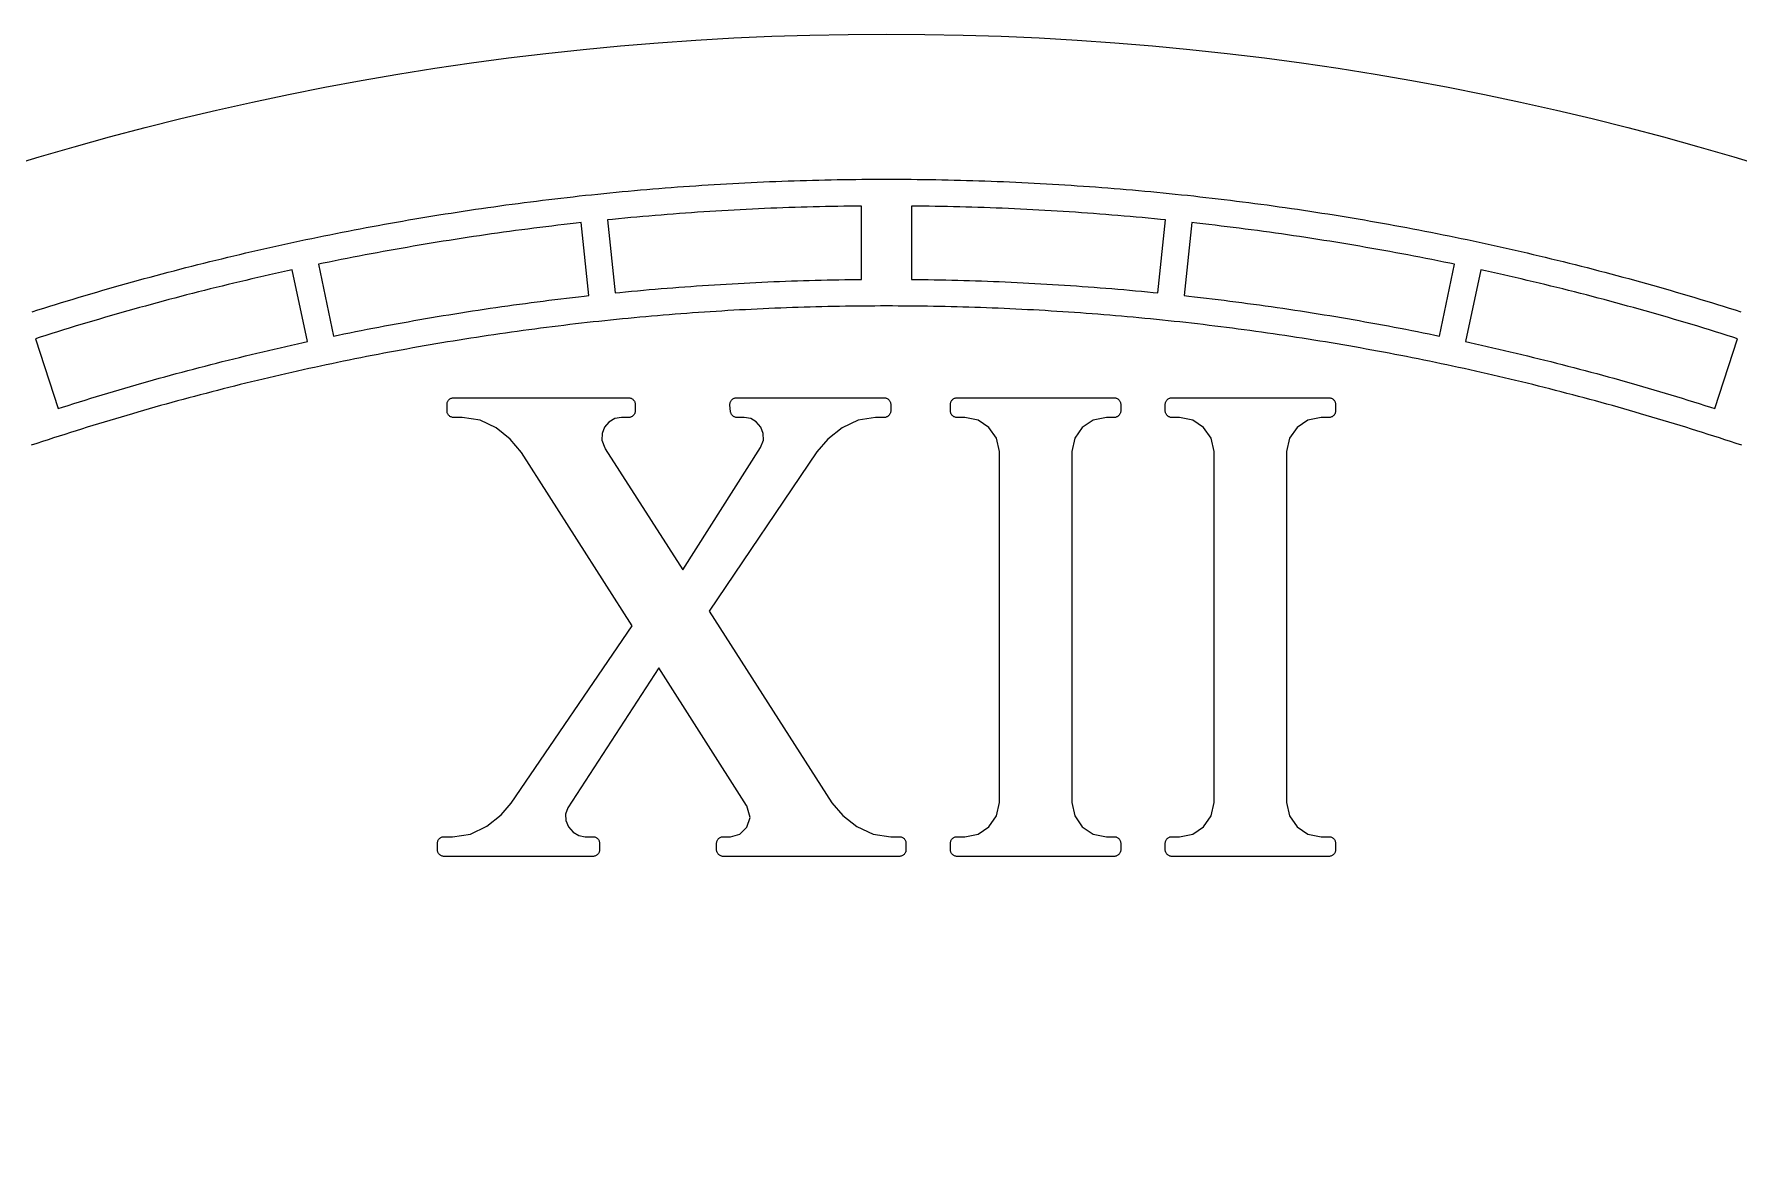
# Model space of a CAD drawing. Header units: millimetres. Extents: x -17.8 to 17.8, y -17.8 to 17.8.
# Drawn here: x -5.11 to 5.11, y 11.14 to 17.8 of the extents above; entities that cross this region are included whole.
import ezdxf

# ---------------------------------------------------------------- set-up
doc = ezdxf.new("R2010")
doc.units = ezdxf.units.MM
doc.layers.add('ALTIN', color=2, linetype='Continuous')
doc.layers.add('KESIM', color=1, linetype='Continuous')

msp = doc.modelspace()

# ---------------------------------------------------------------- linework, layer by layer
at = {"layer": 'ALTIN'}
for points in [[(-5.1262, 16.1353), (-5.0909, 16.1464), (-5.0557, 16.1575), (-5.0204, 16.1685), (-4.9852, 16.1794), (-4.9499, 16.1902), (-4.9145, 16.201), (-4.8792, 16.2117), (-4.8438, 16.2223), (-4.8084, 16.2328), (-4.773, 16.2433), (-4.7375, 16.2536), (-4.702, 16.2639), (-4.6665, 16.2742), (-4.631, 16.2843), (-4.5955, 16.2944), (-4.5599, 16.3044), (-4.5243, 16.3143), (-4.4887, 16.3241), (-4.4531, 16.3338), (-4.4175, 16.3435), (-4.3818, 16.3531), (-4.3461, 16.3626), (-4.3104, 16.3721), (-4.2747, 16.3815), (-4.2389, 16.3907), (-4.2032, 16.3999), (-4.1674, 16.4091), (-4.1316, 16.4181), (-4.0957, 16.4271), (-4.0599, 16.436), (-4.024, 16.4448), (-3.9881, 16.4536), (-3.9522, 16.4622), (-3.9163, 16.4708), (-3.8804, 16.4793), (-3.8444, 16.4877), (-3.8084, 16.4961), (-3.7724, 16.5044), (-3.7364, 16.5125), (-3.7004, 16.5207), (-3.6643, 16.5287), (-3.6283, 16.5366), (-3.5922, 16.5445), (-3.5561, 16.5523), (-3.5199, 16.56), (-3.4838, 16.5677), (-3.4477, 16.5752), (-3.4115, 16.5827), (-3.3753, 16.5901), (-3.3391, 16.5974), (-3.3029, 16.6047), (-3.2666, 16.6119), (-3.2304, 16.6189), (-3.1941, 16.626), (-3.1579, 16.6329), (-3.1216, 16.6397), (-3.0852, 16.6465), (-3.0489, 16.6532), (-3.0126, 16.6598), (-2.9762, 16.6663), (-2.9399, 16.6728), (-2.9035, 16.6792), (-2.8671, 16.6855), (-2.8307, 16.6917), (-2.7943, 16.6978), (-2.7578, 16.7039), (-2.7214, 16.7098), (-2.6849, 16.7157), (-2.6484, 16.7216), (-2.6119, 16.7273), (-2.5754, 16.733), (-2.5389, 16.7385), (-2.5024, 16.744), (-2.4659, 16.7495), (-2.4293, 16.7548), (-2.3928, 16.7601), (-2.3562, 16.7652), (-2.3196, 16.7703), (-2.283, 16.7754), (-2.2464, 16.7803), (-2.2098, 16.7852), (-2.1732, 16.7899), (-2.1365, 16.7946), (-2.0999, 16.7993), (-2.0632, 16.8038), (-2.0266, 16.8083), (-1.9899, 16.8126), (-1.9532, 16.817), (-1.9165, 16.8212), (-1.8798, 16.8253), (-1.8431, 16.8294), (-1.8064, 16.8334), (-1.7697, 16.8373), (-1.7329, 16.8411), (-1.6962, 16.8448), (-1.6594, 16.8485), (-1.6227, 16.8521), (-1.5859, 16.8556), (-1.5491, 16.859), (-1.5123, 16.8623), (-1.4755, 16.8656), (-1.4387, 16.8688), (-1.4019, 16.8719), (-1.3651, 16.8749), (-1.3283, 16.8778), (-1.2915, 16.8807), (-1.2547, 16.8834), (-1.2178, 16.8861), (-1.181, 16.8888), (-1.1441, 16.8913), (-1.1073, 16.8938), (-1.0704, 16.8961), (-1.0336, 16.8984), (-0.9967, 16.9006), (-0.9598, 16.9028), (-0.9229, 16.9048), (-0.886, 16.9068), (-0.8492, 16.9087), (-0.8123, 16.9105), (-0.7754, 16.9122), (-0.7385, 16.9139), (-0.7016, 16.9155), (-0.6647, 16.9169), (-0.6278, 16.9184), (-0.5908, 16.9197), (-0.5539, 16.9209), (-0.517, 16.9221), (-0.4801, 16.9232), (-0.4432, 16.9242), (-0.4063, 16.9251), (-0.3693, 16.926), (-0.3324, 16.9267), (-0.2955, 16.9274), (-0.2585, 16.928), (-0.2216, 16.9285), (-0.1847, 16.929), (-0.1477, 16.9294), (-0.1108, 16.9296), (-0.0739, 16.9298), (-0.0369, 16.93), (0, 16.93), (0.0369, 16.93), (0.0739, 16.9298), (0.1108, 16.9296), (0.1477, 16.9294), (0.1847, 16.929), (0.2216, 16.9285), (0.2585, 16.928), (0.2955, 16.9274), (0.3324, 16.9267), (0.3693, 16.926), (0.4063, 16.9251), (0.4432, 16.9242), (0.4801, 16.9232), (0.517, 16.9221), (0.5539, 16.9209), (0.5908, 16.9197), (0.6278, 16.9184), (0.6647, 16.9169), (0.7016, 16.9155), (0.7385, 16.9139), (0.7754, 16.9122), (0.8123, 16.9105), (0.8492, 16.9087), (0.886, 16.9068), (0.9229, 16.9048), (0.9598, 16.9028), (0.9967, 16.9006), (1.0336, 16.8984), (1.0704, 16.8961), (1.1073, 16.8938), (1.1441, 16.8913), (1.181, 16.8888), (1.2178, 16.8861), (1.2547, 16.8834), (1.2915, 16.8807), (1.3283, 16.8778), (1.3651, 16.8749), (1.4019, 16.8719), (1.4387, 16.8688), (1.4755, 16.8656), (1.5123, 16.8623), (1.5491, 16.859), (1.5859, 16.8556), (1.6227, 16.8521), (1.6594, 16.8485), (1.6962, 16.8448), (1.7329, 16.8411), (1.7697, 16.8373), (1.8064, 16.8334), (1.8431, 16.8294), (1.8798, 16.8253), (1.9165, 16.8212), (1.9532, 16.817), (1.9899, 16.8126), (2.0266, 16.8083), (2.0632, 16.8038), (2.0999, 16.7993), (2.1365, 16.7946), (2.1732, 16.7899), (2.2098, 16.7852), (2.2464, 16.7803), (2.283, 16.7754), (2.3196, 16.7703), (2.3562, 16.7652), (2.3928, 16.7601), (2.4293, 16.7548), (2.4659, 16.7495), (2.5024, 16.744), (2.5389, 16.7385), (2.5754, 16.733), (2.6119, 16.7273), (2.6484, 16.7216), (2.6849, 16.7157), (2.7214, 16.7098), (2.7578, 16.7039), (2.7943, 16.6978), (2.8307, 16.6917), (2.8671, 16.6855), (2.9035, 16.6792), (2.9399, 16.6728), (2.9762, 16.6663), (3.0126, 16.6598), (3.0489, 16.6532), (3.0852, 16.6465), (3.1216, 16.6397), (3.1579, 16.6329), (3.1941, 16.626), (3.2304, 16.6189), (3.2666, 16.6119), (3.3029, 16.6047), (3.3391, 16.5974), (3.3753, 16.5901), (3.4115, 16.5827), (3.4477, 16.5752), (3.4838, 16.5677), (3.5199, 16.56), (3.5561, 16.5523), (3.5922, 16.5445), (3.6283, 16.5366), (3.6643, 16.5287), (3.7004, 16.5207), (3.7364, 16.5125), (3.7724, 16.5044), (3.8084, 16.4961), (3.8444, 16.4877), (3.8804, 16.4793), (3.9163, 16.4708), (3.9522, 16.4622), (3.9881, 16.4536), (4.024, 16.4448), (4.0599, 16.436), (4.0957, 16.4271), (4.1316, 16.4181), (4.1674, 16.4091), (4.2032, 16.3999), (4.2389, 16.3907), (4.2747, 16.3815), (4.3104, 16.3721), (4.3461, 16.3626), (4.3818, 16.3531), (4.4175, 16.3435), (4.4531, 16.3338), (4.4887, 16.3241), (4.5243, 16.3143), (4.5599, 16.3044), (4.5955, 16.2944), (4.631, 16.2843), (4.6665, 16.2742), (4.702, 16.2639), (4.7375, 16.2536), (4.773, 16.2433), (4.8084, 16.2328), (4.8438, 16.2223), (4.8792, 16.2117), (4.9145, 16.201), (4.9499, 16.1902), (4.9852, 16.1794), (5.0204, 16.1685), (5.0557, 16.1575), (5.0909, 16.1464), (5.1262, 16.1353)], [(5.1308, 15.3344), (5.0973, 15.3456), (5.0639, 15.3566), (5.0303, 15.3676), (4.9968, 15.3786), (4.9632, 15.3894), (4.9297, 15.4002), (4.896, 15.411), (4.8624, 15.4216), (4.8288, 15.4322), (4.7951, 15.4427), (4.7614, 15.4531), (4.7277, 15.4634), (4.6939, 15.4737), (4.6601, 15.4839), (4.6263, 15.4941), (4.5925, 15.5041), (4.5587, 15.5141), (4.5248, 15.524), (4.491, 15.5338), (4.4571, 15.5436), (4.4231, 15.5533), (4.3892, 15.5629), (4.3552, 15.5724), (4.3212, 15.5819), (4.2872, 15.5913), (4.2532, 15.6006), (4.2192, 15.6099), (4.1851, 15.619), (4.151, 15.6281), (4.1169, 15.6371), (4.0828, 15.6461), (4.0486, 15.6549), (4.0145, 15.6637), (3.9803, 15.6725), (3.9461, 15.6811), (3.9119, 15.6897), (3.8776, 15.6982), (3.8434, 15.7066), (3.8091, 15.7149), (3.7748, 15.7232), (3.7405, 15.7314), (3.7062, 15.7395), (3.6718, 15.7476), (3.6375, 15.7556), (3.6031, 15.7635), (3.5687, 15.7713), (3.5343, 15.779), (3.4998, 15.7867), (3.4654, 15.7943), (3.4309, 15.8018), (3.3964, 15.8093), (3.3619, 15.8166), (3.3274, 15.8239), (3.2929, 15.8312), (3.2583, 15.8383), (3.2238, 15.8454), (3.1892, 15.8524), (3.1546, 15.8593), (3.12, 15.8661), (3.0854, 15.8729), (3.0507, 15.8796), (3.0161, 15.8862), (2.9814, 15.8928), (2.9467, 15.8992), (2.9121, 15.9056), (2.8773, 15.9119), (2.8426, 15.9182), (2.8079, 15.9243), (2.7731, 15.9304), (2.7384, 15.9364), (2.7036, 15.9424), (2.6688, 15.9482), (2.634, 15.954), (2.5992, 15.9597), (2.5644, 15.9654), (2.5295, 15.9709), (2.4947, 15.9764), (2.4598, 15.9818), (2.425, 15.9871), (2.3901, 15.9924), (2.3552, 15.9976), (2.3203, 16.0027), (2.2854, 16.0077), (2.2504, 16.0126), (2.2155, 16.0175), (2.1805, 16.0223), (2.1456, 16.027), (2.1106, 16.0317), (2.0756, 16.0362), (2.0406, 16.0407), (2.0056, 16.0451), (1.9706, 16.0495), (1.9356, 16.0537), (1.9006, 16.0579), (1.8655, 16.062), (1.8305, 16.0661), (1.7954, 16.07), (1.7604, 16.0739), (1.7253, 16.0777), (1.6902, 16.0814), (1.6551, 16.0851), (1.62, 16.0886), (1.5849, 16.0921), (1.5498, 16.0956), (1.5147, 16.0989), (1.4796, 16.1022), (1.4444, 16.1054), (1.4093, 16.1085), (1.3742, 16.1115), (1.339, 16.1145), (1.3038, 16.1173), (1.2687, 16.1202), (1.2335, 16.1229), (1.1983, 16.1255), (1.1632, 16.1281), (1.128, 16.1306), (1.0928, 16.133), (1.0576, 16.1354), (1.0224, 16.1376), (0.9872, 16.1398), (0.9519, 16.142), (0.9167, 16.144), (0.8815, 16.146), (0.8463, 16.1478), (0.811, 16.1496), (0.7758, 16.1514), (0.7406, 16.153), (0.7053, 16.1546), (0.6701, 16.1561), (0.6348, 16.1575), (0.5996, 16.1589), (0.5643, 16.1601), (0.5291, 16.1613), (0.4938, 16.1625), (0.4585, 16.1635), (0.4233, 16.1645), (0.388, 16.1653), (0.3527, 16.1662), (0.3175, 16.1669), (0.2822, 16.1675), (0.2469, 16.1681), (0.2117, 16.1686), (0.1764, 16.169), (0.1411, 16.1694), (0.1058, 16.1697), (0.0706, 16.1698), (0.0353, 16.17), (0, 16.17), (-0.0353, 16.17), (-0.0706, 16.1698), (-0.1058, 16.1697), (-0.1411, 16.1694), (-0.1764, 16.169), (-0.2117, 16.1686), (-0.2469, 16.1681), (-0.2822, 16.1675), (-0.3175, 16.1669), (-0.3527, 16.1662), (-0.388, 16.1653), (-0.4233, 16.1645), (-0.4585, 16.1635), (-0.4938, 16.1625), (-0.5291, 16.1613), (-0.5643, 16.1601), (-0.5996, 16.1589), (-0.6348, 16.1575), (-0.6701, 16.1561), (-0.7053, 16.1546), (-0.7406, 16.153), (-0.7758, 16.1514), (-0.811, 16.1496), (-0.8463, 16.1478), (-0.8815, 16.146), (-0.9167, 16.144), (-0.9519, 16.142), (-0.9872, 16.1398), (-1.0224, 16.1376), (-1.0576, 16.1354), (-1.0928, 16.133), (-1.128, 16.1306), (-1.1632, 16.1281), (-1.1983, 16.1255), (-1.2335, 16.1229), (-1.2687, 16.1202), (-1.3038, 16.1173), (-1.339, 16.1145), (-1.3742, 16.1115), (-1.4093, 16.1085), (-1.4444, 16.1054), (-1.4796, 16.1022), (-1.5147, 16.0989), (-1.5498, 16.0956), (-1.5849, 16.0921), (-1.62, 16.0886), (-1.6551, 16.0851), (-1.6902, 16.0814), (-1.7253, 16.0777), (-1.7604, 16.0739), (-1.7954, 16.07), (-1.8305, 16.0661), (-1.8655, 16.062), (-1.9006, 16.0579), (-1.9356, 16.0537), (-1.9706, 16.0495), (-2.0056, 16.0451), (-2.0406, 16.0407), (-2.0756, 16.0362), (-2.1106, 16.0317), (-2.1456, 16.027), (-2.1805, 16.0223), (-2.2155, 16.0175), (-2.2504, 16.0126), (-2.2854, 16.0077), (-2.3203, 16.0027), (-2.3552, 15.9976), (-2.3901, 15.9924), (-2.425, 15.9871), (-2.4598, 15.9818), (-2.4947, 15.9764), (-2.5295, 15.9709), (-2.5644, 15.9654), (-2.5992, 15.9597), (-2.634, 15.954), (-2.6688, 15.9482), (-2.7036, 15.9424), (-2.7384, 15.9364), (-2.7731, 15.9304), (-2.8079, 15.9243), (-2.8426, 15.9182), (-2.8773, 15.9119), (-2.9121, 15.9056), (-2.9467, 15.8992), (-2.9814, 15.8928), (-3.0161, 15.8862), (-3.0507, 15.8796), (-3.0854, 15.8729), (-3.12, 15.8661), (-3.1546, 15.8593), (-3.1892, 15.8524), (-3.2238, 15.8454), (-3.2583, 15.8383), (-3.2929, 15.8312), (-3.3274, 15.8239), (-3.3619, 15.8166), (-3.3964, 15.8093), (-3.4309, 15.8018), (-3.4654, 15.7943), (-3.4998, 15.7867), (-3.5343, 15.779), (-3.5687, 15.7713), (-3.6031, 15.7635), (-3.6375, 15.7556), (-3.6718, 15.7476), (-3.7062, 15.7395), (-3.7405, 15.7314), (-3.7748, 15.7232), (-3.8091, 15.7149), (-3.8434, 15.7066), (-3.8776, 15.6982), (-3.9119, 15.6897), (-3.9461, 15.6811), (-3.9803, 15.6725), (-4.0145, 15.6637), (-4.0486, 15.6549), (-4.0828, 15.6461), (-4.1169, 15.6371), (-4.151, 15.6281), (-4.1851, 15.619), (-4.2192, 15.6099), (-4.2532, 15.6006), (-4.2872, 15.5913), (-4.3212, 15.5819), (-4.3552, 15.5724), (-4.3892, 15.5629), (-4.4231, 15.5533), (-4.4571, 15.5436), (-4.491, 15.5338), (-4.5248, 15.524), (-4.5587, 15.5141), (-4.5925, 15.5041), (-4.6263, 15.4941), (-4.6601, 15.4839), (-4.6939, 15.4737), (-4.7277, 15.4634), (-4.7614, 15.4531), (-4.7951, 15.4427), (-4.8288, 15.4322), (-4.8624, 15.4216), (-4.896, 15.411), (-4.9297, 15.4002), (-4.9632, 15.3894), (-4.9968, 15.3786), (-5.0303, 15.3676), (-5.0639, 15.3566), (-5.0973, 15.3456), (-5.1308, 15.3344)]]:
    msp.add_lwpolyline(points, dxfattribs=at)
for points in [[(-1.2457, 16.2824), (-1.2102, 16.2851), (-1.1747, 16.2877), (-1.1391, 16.2902), (-1.1036, 16.2927), (-1.068, 16.295), (-1.0325, 16.2973), (-0.9969, 16.2995), (-0.9614, 16.3017), (-0.9258, 16.3037), (-0.8902, 16.3057), (-0.8546, 16.3076), (-0.8191, 16.3094), (-0.7835, 16.3112), (-0.7479, 16.3129), (-0.7123, 16.3145), (-0.6767, 16.316), (-0.6411, 16.3174), (-0.6055, 16.3188), (-0.5699, 16.3201), (-0.5343, 16.3213), (-0.4987, 16.3224), (-0.4631, 16.3234), (-0.4275, 16.3244), (-0.3919, 16.3253), (-0.3562, 16.3261), (-0.3206, 16.3269), (-0.285, 16.3275), (-0.2494, 16.3281), (-0.2138, 16.3286), (-0.1781, 16.329), (-0.15, 16.3293), (-0.15, 16.7693), (-0.1829, 16.769), (-0.2195, 16.7686), (-0.2561, 16.768), (-0.2927, 16.7674), (-0.3293, 16.7668), (-0.3658, 16.766), (-0.4024, 16.7652), (-0.439, 16.7643), (-0.4756, 16.7633), (-0.5121, 16.7622), (-0.5487, 16.761), (-0.5853, 16.7598), (-0.6218, 16.7585), (-0.6584, 16.7571), (-0.6949, 16.7556), (-0.7315, 16.754), (-0.768, 16.7524), (-0.8046, 16.7507), (-0.8411, 16.7489), (-0.8777, 16.747), (-0.9142, 16.7451), (-0.9507, 16.743), (-0.9873, 16.7409), (-1.0238, 16.7387), (-1.0603, 16.7364), (-1.0968, 16.7341), (-1.1333, 16.7317), (-1.1698, 16.7291), (-1.2063, 16.7266), (-1.2428, 16.7239), (-1.2793, 16.7211), (-1.3158, 16.7183), (-1.3522, 16.7154), (-1.3887, 16.7124), (-1.4252, 16.7093), (-1.4616, 16.7062), (-1.498, 16.703), (-1.5345, 16.6996), (-1.5709, 16.6963), (-1.6073, 16.6928), (-1.6437, 16.6892), (-1.6734, 16.6863), (-1.6274, 16.2487), (-1.6006, 16.2514), (-1.5652, 16.2548), (-1.5297, 16.2582), (-1.4942, 16.2615), (-1.4587, 16.2647), (-1.4233, 16.2679), (-1.3878, 16.2709), (-1.3523, 16.2739), (-1.3168, 16.2768), (-1.2812, 16.2797)], [(0.5343, 16.3213), (0.5699, 16.3201), (0.6055, 16.3188), (0.6411, 16.3174), (0.6767, 16.316), (0.7123, 16.3145), (0.7479, 16.3129), (0.7835, 16.3112), (0.8191, 16.3094), (0.8546, 16.3076), (0.8902, 16.3057), (0.9258, 16.3037), (0.9614, 16.3017), (0.9969, 16.2995), (1.0325, 16.2973), (1.068, 16.295), (1.1036, 16.2927), (1.1391, 16.2902), (1.1747, 16.2877), (1.2102, 16.2851), (1.2457, 16.2824), (1.2812, 16.2797), (1.3168, 16.2768), (1.3523, 16.2739), (1.3878, 16.2709), (1.4233, 16.2679), (1.4587, 16.2647), (1.4942, 16.2615), (1.5297, 16.2582), (1.5652, 16.2548), (1.6006, 16.2514), (1.6274, 16.2487), (1.6734, 16.6863), (1.6437, 16.6892), (1.6073, 16.6928), (1.5709, 16.6963), (1.5345, 16.6996), (1.498, 16.703), (1.4616, 16.7062), (1.4252, 16.7093), (1.3887, 16.7124), (1.3522, 16.7154), (1.3158, 16.7183), (1.2793, 16.7211), (1.2428, 16.7239), (1.2063, 16.7266), (1.1698, 16.7291), (1.1333, 16.7317), (1.0968, 16.7341), (1.0603, 16.7364), (1.0238, 16.7387), (0.9873, 16.7409), (0.9507, 16.743), (0.9142, 16.7451), (0.8777, 16.747), (0.8411, 16.7489), (0.8046, 16.7507), (0.768, 16.7524), (0.7315, 16.754), (0.6949, 16.7556), (0.6584, 16.7571), (0.6218, 16.7585), (0.5853, 16.7598), (0.5487, 16.761), (0.5121, 16.7622), (0.4756, 16.7633), (0.439, 16.7643), (0.4024, 16.7652), (0.3658, 16.766), (0.3293, 16.7668), (0.2927, 16.7674), (0.2561, 16.768), (0.2195, 16.7686), (0.1829, 16.769), (0.15, 16.7693), (0.15, 16.3293), (0.1781, 16.329), (0.2138, 16.3286), (0.2494, 16.3281), (0.285, 16.3275), (0.3206, 16.3269), (0.3562, 16.3261), (0.3919, 16.3253), (0.4275, 16.3244), (0.4631, 16.3234), (0.4987, 16.3224)], [(-3.0809, 16.0367), (-3.0459, 16.0434), (-3.0109, 16.05), (-2.9759, 16.0566), (-2.9409, 16.063), (-2.9058, 16.0694), (-2.8708, 16.0757), (-2.8357, 16.0819), (-2.8006, 16.0881), (-2.7655, 16.0941), (-2.7304, 16.1001), (-2.6952, 16.106), (-2.6601, 16.1119), (-2.6249, 16.1177), (-2.5898, 16.1233), (-2.5546, 16.129), (-2.5194, 16.1345), (-2.4842, 16.1399), (-2.449, 16.1453), (-2.4137, 16.1506), (-2.3785, 16.1559), (-2.3432, 16.161), (-2.308, 16.1661), (-2.2727, 16.1711), (-2.2374, 16.176), (-2.2021, 16.1808), (-2.1668, 16.1856), (-2.1315, 16.1903), (-2.0962, 16.1949), (-2.0608, 16.1994), (-2.0255, 16.2039), (-1.9901, 16.2083), (-1.9548, 16.2126), (-1.9194, 16.2168), (-1.884, 16.221), (-1.8486, 16.225), (-1.8132, 16.229), (-1.7865, 16.232), (-1.8325, 16.6696), (-1.8621, 16.6663), (-1.8984, 16.6622), (-1.9348, 16.658), (-1.9711, 16.6538), (-2.0074, 16.6494), (-2.0437, 16.645), (-2.0801, 16.6405), (-2.1164, 16.6359), (-2.1526, 16.6313), (-2.1889, 16.6265), (-2.2252, 16.6217), (-2.2615, 16.6168), (-2.2977, 16.6118), (-2.3339, 16.6068), (-2.3702, 16.6017), (-2.4064, 16.5965), (-2.4426, 16.5912), (-2.4788, 16.5858), (-2.5149, 16.5803), (-2.5511, 16.5748), (-2.5873, 16.5692), (-2.6234, 16.5635), (-2.6595, 16.5578), (-2.6957, 16.5519), (-2.7318, 16.546), (-2.7678, 16.54), (-2.8039, 16.5339), (-2.84, 16.5278), (-2.876, 16.5215), (-2.9121, 16.5152), (-2.9481, 16.5088), (-2.9841, 16.5024), (-3.0201, 16.4958), (-3.0561, 16.4892), (-3.0921, 16.4825), (-3.128, 16.4757), (-3.1639, 16.4688), (-3.1999, 16.4619), (-3.2358, 16.4549), (-3.2717, 16.4478), (-3.3075, 16.4406), (-3.3434, 16.4333), (-3.3792, 16.426), (-3.4084, 16.42), (-3.3169, 15.9896), (-3.2906, 15.995), (-3.2557, 16.0022), (-3.2208, 16.0092), (-3.1858, 16.0162), (-3.1509, 16.0231), (-3.1159, 16.03)], [(2.1668, 16.1856), (2.2021, 16.1808), (2.2374, 16.176), (2.2727, 16.1711), (2.308, 16.1661), (2.3432, 16.161), (2.3785, 16.1559), (2.4137, 16.1506), (2.449, 16.1453), (2.4842, 16.1399), (2.5194, 16.1345), (2.5546, 16.129), (2.5898, 16.1233), (2.6249, 16.1177), (2.6601, 16.1119), (2.6952, 16.106), (2.7304, 16.1001), (2.7655, 16.0941), (2.8006, 16.0881), (2.8357, 16.0819), (2.8708, 16.0757), (2.9058, 16.0694), (2.9409, 16.063), (2.9759, 16.0566), (3.0109, 16.05), (3.0459, 16.0434), (3.0809, 16.0367), (3.1159, 16.03), (3.1509, 16.0231), (3.1858, 16.0162), (3.2208, 16.0092), (3.2557, 16.0022), (3.2906, 15.995), (3.3169, 15.9896), (3.4084, 16.42), (3.3792, 16.426), (3.3434, 16.4333), (3.3075, 16.4406), (3.2717, 16.4478), (3.2358, 16.4549), (3.1999, 16.4619), (3.1639, 16.4688), (3.128, 16.4757), (3.0921, 16.4825), (3.0561, 16.4892), (3.0201, 16.4958), (2.9841, 16.5024), (2.9481, 16.5088), (2.9121, 16.5152), (2.876, 16.5215), (2.84, 16.5278), (2.8039, 16.5339), (2.7678, 16.54), (2.7318, 16.546), (2.6957, 16.5519), (2.6595, 16.5578), (2.6234, 16.5635), (2.5873, 16.5692), (2.5511, 16.5748), (2.5149, 16.5803), (2.4788, 16.5858), (2.4426, 16.5912), (2.4064, 16.5965), (2.3702, 16.6017), (2.3339, 16.6068), (2.2977, 16.6118), (2.2615, 16.6168), (2.2252, 16.6217), (2.1889, 16.6265), (2.1526, 16.6313), (2.1164, 16.6359), (2.0801, 16.6405), (2.0437, 16.645), (2.0074, 16.6494), (1.9711, 16.6538), (1.9348, 16.658), (1.8984, 16.6622), (1.8621, 16.6663), (1.8325, 16.6696), (1.7865, 16.232), (1.8132, 16.229), (1.8486, 16.225), (1.884, 16.221), (1.9194, 16.2168), (1.9548, 16.2126), (1.9901, 16.2083), (2.0255, 16.2039), (2.0608, 16.1994), (2.0962, 16.1949), (2.1315, 16.1903)], [(-4.7403, 15.6268), (-4.7062, 15.6371), (-4.6721, 15.6474), (-4.638, 15.6575), (-4.6038, 15.6676), (-4.5696, 15.6776), (-4.5354, 15.6875), (-4.5012, 15.6974), (-4.4669, 15.7072), (-4.4326, 15.7169), (-4.3983, 15.7265), (-4.364, 15.7361), (-4.3297, 15.7456), (-4.2953, 15.755), (-4.2609, 15.7643), (-4.2265, 15.7736), (-4.1921, 15.7828), (-4.1576, 15.7919), (-4.1232, 15.8009), (-4.0887, 15.8099), (-4.0542, 15.8187), (-4.0197, 15.8275), (-3.9851, 15.8363), (-3.9506, 15.8449), (-3.916, 15.8535), (-3.8814, 15.862), (-3.8468, 15.8704), (-3.8122, 15.8788), (-3.7775, 15.8871), (-3.7428, 15.8953), (-3.7082, 15.9034), (-3.6735, 15.9115), (-3.6387, 15.9194), (-3.604, 15.9273), (-3.5692, 15.9352), (-3.5345, 15.9429), (-3.4997, 15.9506), (-3.4734, 15.9563), (-3.5649, 16.3867), (-3.594, 16.3804), (-3.6297, 16.3725), (-3.6654, 16.3645), (-3.7011, 16.3565), (-3.7368, 16.3484), (-3.7724, 16.3402), (-3.8081, 16.3319), (-3.8437, 16.3236), (-3.8793, 16.3151), (-3.9149, 16.3066), (-3.9504, 16.2981), (-3.986, 16.2894), (-4.0215, 16.2807), (-4.057, 16.2719), (-4.0925, 16.263), (-4.128, 16.254), (-4.1634, 16.245), (-4.1989, 16.2358), (-4.2343, 16.2266), (-4.2697, 16.2174), (-4.305, 16.208), (-4.3404, 16.1986), (-4.3757, 16.1891), (-4.411, 16.1795), (-4.4463, 16.1698), (-4.4816, 16.1601), (-4.5168, 16.1503), (-4.5521, 16.1404), (-4.5873, 16.1304), (-4.6224, 16.1204), (-4.6576, 16.1102), (-4.6927, 16.1), (-4.7278, 16.0898), (-4.7629, 16.0794), (-4.798, 16.069), (-4.8331, 16.0585), (-4.8681, 16.0479), (-4.9031, 16.0372), (-4.938, 16.0265), (-4.973, 16.0157), (-5.0079, 16.0048), (-5.0428, 15.9938), (-5.0777, 15.9828), (-5.1061, 15.9738), (-4.9701, 15.5553), (-4.9445, 15.5634), (-4.9105, 15.5742), (-4.8765, 15.5849), (-4.8425, 15.5955), (-4.8085, 15.606), (-4.7744, 15.6165)], [(3.8468, 15.8704), (3.8814, 15.862), (3.916, 15.8535), (3.9506, 15.8449), (3.9851, 15.8363), (4.0197, 15.8275), (4.0542, 15.8187), (4.0887, 15.8099), (4.1232, 15.8009), (4.1576, 15.7919), (4.1921, 15.7828), (4.2265, 15.7736), (4.2609, 15.7643), (4.2953, 15.755), (4.3297, 15.7456), (4.364, 15.7361), (4.3983, 15.7265), (4.4326, 15.7169), (4.4669, 15.7072), (4.5012, 15.6974), (4.5354, 15.6875), (4.5696, 15.6776), (4.6038, 15.6676), (4.638, 15.6575), (4.6721, 15.6474), (4.7062, 15.6371), (4.7403, 15.6268), (4.7744, 15.6165), (4.8085, 15.606), (4.8425, 15.5955), (4.8765, 15.5849), (4.9105, 15.5742), (4.9445, 15.5634), (4.9701, 15.5553), (5.1061, 15.9738), (5.0777, 15.9828), (5.0428, 15.9938), (5.0079, 16.0048), (4.973, 16.0157), (4.938, 16.0265), (4.9031, 16.0372), (4.8681, 16.0479), (4.8331, 16.0585), (4.798, 16.069), (4.7629, 16.0794), (4.7278, 16.0898), (4.6927, 16.1), (4.6576, 16.1102), (4.6224, 16.1204), (4.5873, 16.1304), (4.5521, 16.1404), (4.5168, 16.1503), (4.4816, 16.1601), (4.4463, 16.1698), (4.411, 16.1795), (4.3757, 16.1891), (4.3404, 16.1986), (4.305, 16.208), (4.2697, 16.2174), (4.2343, 16.2266), (4.1989, 16.2358), (4.1634, 16.245), (4.128, 16.254), (4.0925, 16.263), (4.057, 16.2719), (4.0215, 16.2807), (3.986, 16.2894), (3.9504, 16.2981), (3.9149, 16.3066), (3.8793, 16.3151), (3.8437, 16.3236), (3.8081, 16.3319), (3.7724, 16.3402), (3.7368, 16.3484), (3.7011, 16.3565), (3.6654, 16.3645), (3.6297, 16.3725), (3.594, 16.3804), (3.5649, 16.3867), (3.4734, 15.9563), (3.4997, 15.9506), (3.5345, 15.9429), (3.5692, 15.9352), (3.604, 15.9273), (3.6387, 15.9194), (3.6735, 15.9115), (3.7082, 15.9034), (3.7428, 15.8953), (3.7775, 15.8871), (3.8122, 15.8788)], [(-2.6301, 15.5192), (-2.6321, 15.5226), (-2.6338, 15.5261), (-2.6351, 15.5298), (-2.6361, 15.5337), (-2.6366, 15.5375), (-2.6368, 15.5415), (-2.6368, 15.5796), (-2.6366, 15.5835), (-2.6361, 15.5874), (-2.6351, 15.5912), (-2.6338, 15.5949), (-2.6321, 15.5985), (-2.6301, 15.6018), (-2.6278, 15.605), (-2.6251, 15.6079), (-2.6222, 15.6105), (-2.6191, 15.6129), (-2.6157, 15.6149), (-2.6121, 15.6166), (-2.6084, 15.6179), (-2.6046, 15.6188), (-2.6008, 15.6194), (-2.5968, 15.6196), (-1.5479, 15.6196), (-1.544, 15.6194), (-1.5401, 15.6188), (-1.5363, 15.6179), (-1.5326, 15.6166), (-1.529, 15.6149), (-1.5257, 15.6129), (-1.5225, 15.6105), (-1.5196, 15.6079), (-1.517, 15.605), (-1.5146, 15.6018), (-1.5126, 15.5985), (-1.5109, 15.5949), (-1.5096, 15.5912), (-1.5087, 15.5874), (-1.5081, 15.5835), (-1.5079, 15.5796), (-1.5079, 15.5415), (-1.5081, 15.5375), (-1.5087, 15.5337), (-1.5096, 15.5298), (-1.5109, 15.5261), (-1.5126, 15.5226), (-1.5146, 15.5192), (-1.517, 15.5161), (-1.5196, 15.5132), (-1.5225, 15.5105), (-1.5257, 15.5082), (-1.529, 15.5062), (-1.5326, 15.5045), (-1.5363, 15.5032), (-1.5401, 15.5022), (-1.544, 15.5016), (-1.5479, 15.5015), (-1.5902, 15.5015), (-1.6305, 15.4943), (-1.6651, 15.4739), (-1.6921, 15.443), (-1.7065, 15.4056), (-1.7071, 15.3656), (-1.6898, 15.3187), (-1.6886, 15.315), (-1.6881, 15.3128), (-1.2229, 14.587), (-0.7569, 15.3204), (-0.7381, 15.3662), (-0.739, 15.4051), (-0.7543, 15.443), (-0.781, 15.4743), (-0.8138, 15.4943), (-0.8536, 15.5015), (-0.8959, 15.5015), (-0.8998, 15.5017), (-0.9037, 15.5022), (-0.9075, 15.5032), (-0.9113, 15.5045), (-0.9148, 15.5062), (-0.9182, 15.5082), (-0.9213, 15.5106), (-0.9243, 15.5132), (-0.9269, 15.5162), (-0.9292, 15.5193), (-0.9312, 15.5227), (-0.9329, 15.5263), (-0.9342, 15.53), (-0.9352, 15.5338), (-0.9357, 15.5377), (-0.9393, 15.5759), (-0.9395, 15.5798), (-0.9393, 15.5837), (-0.9387, 15.5876), (-0.9377, 15.5913), (-0.9364, 15.595), (-0.9347, 15.5986), (-0.9327, 15.6019), (-0.9303, 15.6051), (-0.9277, 15.6079), (-0.9248, 15.6106), (-0.9216, 15.6129), (-0.9183, 15.6149), (-0.9147, 15.6166), (-0.9111, 15.6179), (-0.9073, 15.6188), (-0.9034, 15.6194), (-0.8995, 15.6196), (-0.0144, 15.6196), (-0.0105, 15.6194), (-0.0066, 15.6188), (-0.0028, 15.6179), (0.0009, 15.6166), (0.0044, 15.6149), (0.0078, 15.6129), (0.0109, 15.6105), (0.0138, 15.6079), (0.0165, 15.605), (0.0188, 15.6018), (0.0208, 15.5985), (0.0225, 15.5949), (0.0238, 15.5912), (0.0248, 15.5874), (0.0254, 15.5835), (0.0256, 15.5796), (0.0256, 15.5415), (0.0254, 15.5375), (0.0248, 15.5337), (0.0238, 15.5298), (0.0225, 15.5261), (0.0208, 15.5226), (0.0188, 15.5192), (0.0165, 15.5161), (0.0138, 15.5132), (0.0109, 15.5105), (0.0078, 15.5082), (0.0044, 15.5062), (0.0009, 15.5045), (-0.0028, 15.5032), (-0.0066, 15.5022), (-0.0105, 15.5016), (-0.0144, 15.5015), (-0.0651, 15.5015), (-0.1699, 15.4857), (-0.2659, 15.4389), (-0.3515, 15.3704), (-0.4172, 15.2963), (-1.0647, 14.3403), (-0.3275, 13.1903), (-0.2626, 13.1156), (-0.177, 13.0488), (-0.0794, 13.0032), (0.0266, 12.9877), (0.0767, 12.9877), (0.0807, 12.9876), (0.0845, 12.987), (0.0884, 12.986), (0.0921, 12.9847), (0.0956, 12.983), (0.099, 12.981), (0.1021, 12.9787), (0.105, 12.976), (0.1077, 12.9731), (0.11, 12.97), (0.112, 12.9666), (0.1137, 12.9631), (0.115, 12.9594), (0.116, 12.9555), (0.1166, 12.9517), (0.1167, 12.9477), (0.1167, 12.9096), (0.1166, 12.9057), (0.116, 12.9018), (0.115, 12.898), (0.1137, 12.8943), (0.112, 12.8907), (0.11, 12.8874), (0.1077, 12.8842), (0.105, 12.8813), (0.1021, 12.8787), (0.099, 12.8763), (0.0956, 12.8743), (0.0921, 12.8726), (0.0884, 12.8713), (0.0845, 12.8704), (0.0807, 12.8698), (0.0767, 12.8696), (-0.9793, 12.8696), (-0.9833, 12.8698), (-0.9871, 12.8704), (-0.9909, 12.8713), (-0.9946, 12.8726), (-0.9982, 12.8743), (-1.0016, 12.8763), (-1.0047, 12.8787), (-1.0076, 12.8813), (-1.0103, 12.8842), (-1.0126, 12.8874), (-1.0146, 12.8907), (-1.0163, 12.8943), (-1.0176, 12.898), (-1.0186, 12.9018), (-1.0191, 12.9057), (-1.0193, 12.9096), (-1.0193, 12.9477), (-1.0191, 12.9517), (-1.0186, 12.9555), (-1.0176, 12.9594), (-1.0163, 12.9631), (-1.0146, 12.9666), (-1.0126, 12.97), (-1.0103, 12.9731), (-1.0076, 12.976), (-1.0047, 12.9787), (-1.0016, 12.981), (-0.9982, 12.983), (-0.9946, 12.9847), (-0.9909, 12.986), (-0.9871, 12.987), (-0.9833, 12.9876), (-0.9793, 12.9877), (-0.9352, 12.9877), (-0.8806, 13.0026), (-0.8372, 13.0457), (-0.8179, 13.103), (-0.8389, 13.1729), (-0.8395, 13.1753), (-1.3657, 14), (-1.911, 13.1614), (-1.9262, 13.1235), (-1.9243, 13.0848), (-1.9074, 13.0471), (-1.8791, 13.0153), (-1.845, 12.9948), (-1.8076, 12.9877), (-1.7613, 12.9877), (-1.7573, 12.9876), (-1.7535, 12.987), (-1.7497, 12.986), (-1.746, 12.9847), (-1.7424, 12.983), (-1.739, 12.981), (-1.7359, 12.9787), (-1.733, 12.976), (-1.7303, 12.9731), (-1.728, 12.97), (-1.726, 12.9666), (-1.7243, 12.9631), (-1.723, 12.9594), (-1.722, 12.9555), (-1.7215, 12.9517), (-1.7213, 12.9477), (-1.7213, 12.9096), (-1.7215, 12.9057), (-1.722, 12.9018), (-1.723, 12.898), (-1.7243, 12.8943), (-1.726, 12.8907), (-1.728, 12.8874), (-1.7303, 12.8842), (-1.733, 12.8813), (-1.7359, 12.8787), (-1.739, 12.8763), (-1.7424, 12.8743), (-1.746, 12.8726), (-1.7497, 12.8713), (-1.7535, 12.8704), (-1.7573, 12.8698), (-1.7613, 12.8696), (-2.654, 12.8696), (-2.658, 12.8698), (-2.6619, 12.8704), (-2.6657, 12.8713), (-2.6694, 12.8726), (-2.6729, 12.8743), (-2.6763, 12.8763), (-2.6794, 12.8787), (-2.6823, 12.8813), (-2.685, 12.8842), (-2.6873, 12.8874), (-2.6893, 12.8907), (-2.691, 12.8943), (-2.6923, 12.898), (-2.6933, 12.9018), (-2.6939, 12.9057), (-2.694, 12.9096), (-2.694, 12.9477), (-2.6939, 12.9517), (-2.6933, 12.9555), (-2.6923, 12.9594), (-2.691, 12.9631), (-2.6893, 12.9666), (-2.6873, 12.97), (-2.685, 12.9731), (-2.6823, 12.976), (-2.6794, 12.9787), (-2.6763, 12.981), (-2.6729, 12.983), (-2.6694, 12.9847), (-2.6657, 12.986), (-2.6619, 12.987), (-2.658, 12.9876), (-2.654, 12.9877), (-2.6033, 12.9877), (-2.4952, 13.0036), (-2.397, 13.0504), (-2.3111, 13.1187), (-2.2518, 13.1879), (-1.5265, 14.2519), (-2.1903, 15.2922), (-2.2571, 15.3707), (-2.3418, 15.4389), (-2.4386, 15.4856), (-2.5461, 15.5015), (-2.5968, 15.5015), (-2.6008, 15.5016), (-2.6046, 15.5022), (-2.6084, 15.5032), (-2.6121, 15.5045), (-2.6157, 15.5062), (-2.6191, 15.5082), (-2.6222, 15.5105), (-2.6251, 15.5132), (-2.6278, 15.5161)], [(0.3837, 12.9096), (0.3837, 12.9477), (0.3839, 12.9517), (0.3845, 12.9555), (0.3855, 12.9594), (0.3868, 12.9631), (0.3885, 12.9666), (0.3905, 12.97), (0.3928, 12.9731), (0.3955, 12.976), (0.3984, 12.9787), (0.4015, 12.981), (0.4049, 12.983), (0.4084, 12.9847), (0.4121, 12.986), (0.4159, 12.987), (0.4198, 12.9876), (0.4237, 12.9877), (0.4694, 12.9877), (0.5493, 13.0031), (0.6138, 13.047), (0.6592, 13.1123), (0.677, 13.1923), (0.677, 15.2969), (0.6592, 15.3766), (0.6138, 15.4417), (0.5492, 15.486), (0.4694, 15.5015), (0.4237, 15.5015), (0.4198, 15.5016), (0.4159, 15.5022), (0.4121, 15.5032), (0.4084, 15.5045), (0.4049, 15.5062), (0.4015, 15.5082), (0.3984, 15.5105), (0.3955, 15.5132), (0.3928, 15.5161), (0.3905, 15.5192), (0.3885, 15.5226), (0.3868, 15.5261), (0.3855, 15.5298), (0.3845, 15.5337), (0.3839, 15.5375), (0.3837, 15.5415), (0.3837, 15.5796), (0.3839, 15.5835), (0.3845, 15.5874), (0.3855, 15.5912), (0.3868, 15.5949), (0.3885, 15.5985), (0.3905, 15.6018), (0.3928, 15.605), (0.3955, 15.6079), (0.3984, 15.6105), (0.4015, 15.6129), (0.4049, 15.6149), (0.4084, 15.6166), (0.4121, 15.6179), (0.4159, 15.6188), (0.4198, 15.6194), (0.4237, 15.6196), (1.3654, 15.6196), (1.3693, 15.6194), (1.3732, 15.6188), (1.377, 15.6179), (1.3807, 15.6166), (1.3843, 15.6149), (1.3876, 15.6129), (1.3908, 15.6105), (1.3937, 15.6079), (1.3963, 15.605), (1.3987, 15.6018), (1.4007, 15.5985), (1.4024, 15.5949), (1.4037, 15.5912), (1.4046, 15.5874), (1.4052, 15.5835), (1.4054, 15.5796), (1.4054, 15.5415), (1.4052, 15.5375), (1.4046, 15.5337), (1.4037, 15.5298), (1.4024, 15.5261), (1.4007, 15.5226), (1.3987, 15.5192), (1.3963, 15.5161), (1.3937, 15.5132), (1.3908, 15.5105), (1.3876, 15.5082), (1.3843, 15.5062), (1.3807, 15.5045), (1.377, 15.5032), (1.3732, 15.5022), (1.3693, 15.5016), (1.3654, 15.5015), (1.3198, 15.5015), (1.2397, 15.486), (1.1747, 15.4417), (1.1298, 15.3768), (1.1122, 15.2969), (1.1122, 13.1923), (1.1298, 13.1122), (1.1747, 13.047), (1.2396, 13.0031), (1.3197, 12.9877), (1.3654, 12.9877), (1.3693, 12.9876), (1.3732, 12.987), (1.377, 12.986), (1.3807, 12.9847), (1.3843, 12.983), (1.3876, 12.981), (1.3908, 12.9787), (1.3937, 12.976), (1.3963, 12.9731), (1.3987, 12.97), (1.4007, 12.9666), (1.4024, 12.9631), (1.4037, 12.9594), (1.4046, 12.9555), (1.4052, 12.9517), (1.4054, 12.9477), (1.4054, 12.9096), (1.4052, 12.9057), (1.4046, 12.9018), (1.4037, 12.898), (1.4024, 12.8943), (1.4007, 12.8907), (1.3987, 12.8874), (1.3963, 12.8842), (1.3937, 12.8813), (1.3908, 12.8787), (1.3876, 12.8763), (1.3843, 12.8743), (1.3807, 12.8726), (1.377, 12.8713), (1.3732, 12.8704), (1.3693, 12.8698), (1.3654, 12.8696), (0.4237, 12.8696), (0.4198, 12.8698), (0.4159, 12.8704), (0.4121, 12.8713), (0.4084, 12.8726), (0.4049, 12.8743), (0.4015, 12.8763), (0.3984, 12.8787), (0.3955, 12.8813), (0.3928, 12.8842), (0.3905, 12.8874), (0.3885, 12.8907), (0.3868, 12.8943), (0.3855, 12.898), (0.3845, 12.9018), (0.3839, 12.9057)], [(1.6724, 12.9096), (1.6724, 12.9477), (1.6726, 12.9517), (1.6732, 12.9555), (1.6741, 12.9594), (1.6754, 12.9631), (1.6771, 12.9666), (1.6791, 12.97), (1.6815, 12.9731), (1.6841, 12.976), (1.687, 12.9787), (1.6902, 12.981), (1.6935, 12.983), (1.6971, 12.9847), (1.7008, 12.986), (1.7046, 12.987), (1.7085, 12.9876), (1.7124, 12.9877), (1.7581, 12.9877), (1.838, 13.0031), (1.9025, 13.047), (1.9479, 13.1123), (1.9656, 13.1923), (1.9656, 15.2969), (1.9479, 15.3766), (1.9025, 15.4417), (1.8379, 15.486), (1.758, 15.5015), (1.7124, 15.5015), (1.7085, 15.5016), (1.7046, 15.5022), (1.7008, 15.5032), (1.6971, 15.5045), (1.6935, 15.5062), (1.6902, 15.5082), (1.687, 15.5105), (1.6841, 15.5132), (1.6815, 15.5161), (1.6791, 15.5192), (1.6771, 15.5226), (1.6754, 15.5261), (1.6741, 15.5298), (1.6732, 15.5337), (1.6726, 15.5375), (1.6724, 15.5415), (1.6724, 15.5796), (1.6726, 15.5835), (1.6732, 15.5874), (1.6741, 15.5912), (1.6754, 15.5949), (1.6771, 15.5985), (1.6791, 15.6018), (1.6815, 15.605), (1.6841, 15.6079), (1.687, 15.6105), (1.6902, 15.6129), (1.6935, 15.6149), (1.6971, 15.6166), (1.7008, 15.6179), (1.7046, 15.6188), (1.7085, 15.6194), (1.7124, 15.6196), (2.654, 15.6196), (2.658, 15.6194), (2.6619, 15.6188), (2.6657, 15.6179), (2.6694, 15.6166), (2.6729, 15.6149), (2.6763, 15.6129), (2.6794, 15.6105), (2.6823, 15.6079), (2.685, 15.605), (2.6873, 15.6018), (2.6893, 15.5985), (2.691, 15.5949), (2.6923, 15.5912), (2.6933, 15.5874), (2.6939, 15.5835), (2.694, 15.5796), (2.694, 15.5415), (2.6939, 15.5375), (2.6933, 15.5337), (2.6923, 15.5298), (2.691, 15.5261), (2.6893, 15.5226), (2.6873, 15.5192), (2.685, 15.5161), (2.6823, 15.5132), (2.6794, 15.5105), (2.6763, 15.5082), (2.6729, 15.5062), (2.6694, 15.5045), (2.6657, 15.5032), (2.6619, 15.5022), (2.658, 15.5016), (2.654, 15.5015), (2.6084, 15.5015), (2.5284, 15.486), (2.4634, 15.4417), (2.4185, 15.3768), (2.4008, 15.2969), (2.4008, 13.1923), (2.4185, 13.1122), (2.4634, 13.047), (2.5283, 13.0031), (2.6084, 12.9877), (2.654, 12.9877), (2.658, 12.9876), (2.6619, 12.987), (2.6657, 12.986), (2.6694, 12.9847), (2.6729, 12.983), (2.6763, 12.981), (2.6794, 12.9787), (2.6823, 12.976), (2.685, 12.9731), (2.6873, 12.97), (2.6893, 12.9666), (2.691, 12.9631), (2.6923, 12.9594), (2.6933, 12.9555), (2.6939, 12.9517), (2.694, 12.9477), (2.694, 12.9096), (2.6939, 12.9057), (2.6933, 12.9018), (2.6923, 12.898), (2.691, 12.8943), (2.6893, 12.8907), (2.6873, 12.8874), (2.685, 12.8842), (2.6823, 12.8813), (2.6794, 12.8787), (2.6763, 12.8763), (2.6729, 12.8743), (2.6694, 12.8726), (2.6657, 12.8713), (2.6619, 12.8704), (2.658, 12.8698), (2.654, 12.8696), (1.7124, 12.8696), (1.7085, 12.8698), (1.7046, 12.8704), (1.7008, 12.8713), (1.6971, 12.8726), (1.6935, 12.8743), (1.6902, 12.8763), (1.687, 12.8787), (1.6841, 12.8813), (1.6815, 12.8842), (1.6791, 12.8874), (1.6771, 12.8907), (1.6754, 12.8943), (1.6741, 12.898), (1.6732, 12.9018), (1.6726, 12.9057)]]:
    msp.add_lwpolyline(points, close=True, dxfattribs=at)
at = {"layer": 'KESIM'}
msp.add_circle((0, 0), 17.8, dxfattribs=at)

doc.saveas('drawing.dxf')
